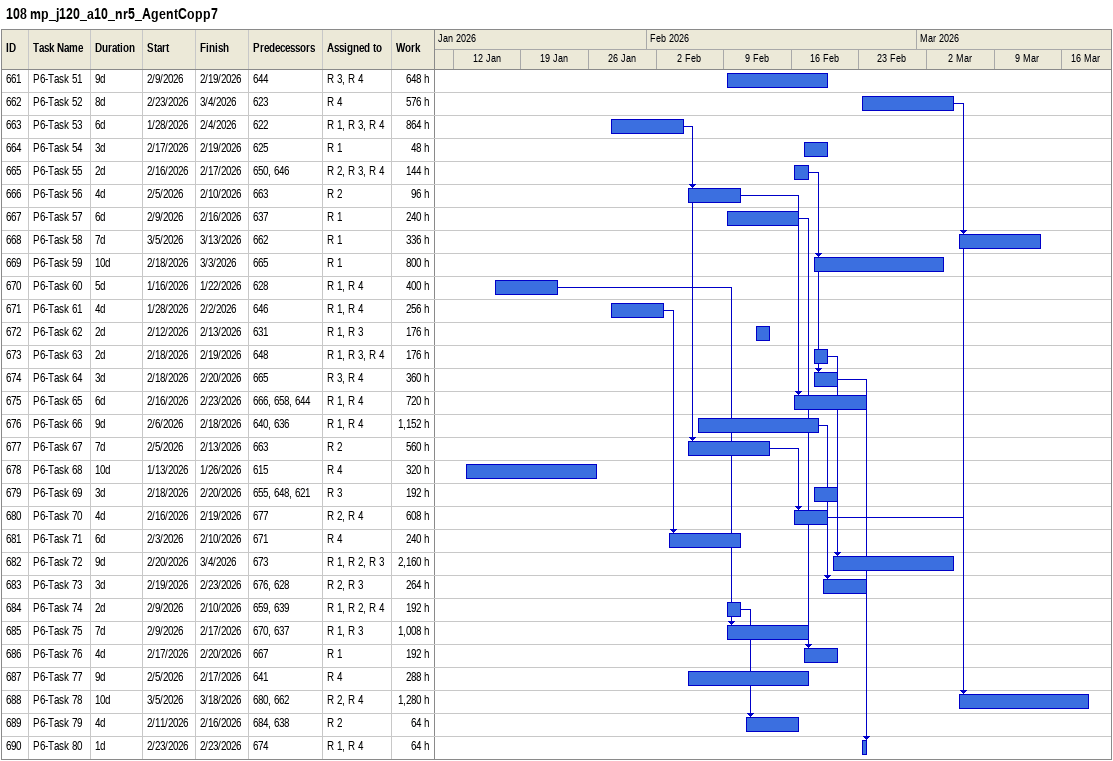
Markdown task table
108 mp_j120_a10_nr5_AgentCopp7

| ID | Task | Duration | Start | Finish | Predecessors | Resources | Work (h) |
|---|---|---|---|---|---|---|---|
| 661 | P6-Task 51 | 9d | 2026-02-09 | 2026-02-19 | 644 | R 3, R 4 | 648 |
| 662 | P6-Task 52 | 8d | 2026-02-23 | 2026-03-04 | 623 | R 4 | 576 |
| 663 | P6-Task 53 | 6d | 2026-01-28 | 2026-02-04 | 622 | R 1, R 3, R 4 | 864 |
| 664 | P6-Task 54 | 3d | 2026-02-17 | 2026-02-19 | 625 | R 1 | 48 |
| 665 | P6-Task 55 | 2d | 2026-02-16 | 2026-02-17 | 650, 646 | R 2, R 3, R 4 | 144 |
| 666 | P6-Task 56 | 4d | 2026-02-05 | 2026-02-10 | 663 | R 2 | 96 |
| 667 | P6-Task 57 | 6d | 2026-02-09 | 2026-02-16 | 637 | R 1 | 240 |
| 668 | P6-Task 58 | 7d | 2026-03-05 | 2026-03-13 | 662 | R 1 | 336 |
| 669 | P6-Task 59 | 10d | 2026-02-18 | 2026-03-03 | 665 | R 1 | 800 |
| 670 | P6-Task 60 | 5d | 2026-01-16 | 2026-01-22 | 628 | R 1, R 4 | 400 |
| 671 | P6-Task 61 | 4d | 2026-01-28 | 2026-02-02 | 646 | R 1, R 4 | 256 |
| 672 | P6-Task 62 | 2d | 2026-02-12 | 2026-02-13 | 631 | R 1, R 3 | 176 |
| 673 | P6-Task 63 | 2d | 2026-02-18 | 2026-02-19 | 648 | R 1, R 3, R 4 | 176 |
| 674 | P6-Task 64 | 3d | 2026-02-18 | 2026-02-20 | 665 | R 3, R 4 | 360 |
| 675 | P6-Task 65 | 6d | 2026-02-16 | 2026-02-23 | 666, 658, 644 | R 1, R 4 | 720 |
| 676 | P6-Task 66 | 9d | 2026-02-06 | 2026-02-18 | 640, 636 | R 1, R 4 | 1152 |
| 677 | P6-Task 67 | 7d | 2026-02-05 | 2026-02-13 | 663 | R 2 | 560 |
| 678 | P6-Task 68 | 10d | 2026-01-13 | 2026-01-26 | 615 | R 4 | 320 |
| 679 | P6-Task 69 | 3d | 2026-02-18 | 2026-02-20 | 655, 648, 621 | R 3 | 192 |
| 680 | P6-Task 70 | 4d | 2026-02-16 | 2026-02-19 | 677 | R 2, R 4 | 608 |
| 681 | P6-Task 71 | 6d | 2026-02-03 | 2026-02-10 | 671 | R 4 | 240 |
| 682 | P6-Task 72 | 9d | 2026-02-20 | 2026-03-04 | 673 | R 1, R 2, R 3 | 2160 |
| 683 | P6-Task 73 | 3d | 2026-02-19 | 2026-02-23 | 676, 628 | R 2, R 3 | 264 |
| 684 | P6-Task 74 | 2d | 2026-02-09 | 2026-02-10 | 659, 639 | R 1, R 2, R 4 | 192 |
| 685 | P6-Task 75 | 7d | 2026-02-09 | 2026-02-17 | 670, 637 | R 1, R 3 | 1008 |
| 686 | P6-Task 76 | 4d | 2026-02-17 | 2026-02-20 | 667 | R 1 | 192 |
| 687 | P6-Task 77 | 9d | 2026-02-05 | 2026-02-17 | 641 | R 4 | 288 |
| 688 | P6-Task 78 | 10d | 2026-03-05 | 2026-03-18 | 680, 662 | R 2, R 4 | 1280 |
| 689 | P6-Task 79 | 4d | 2026-02-11 | 2026-02-16 | 684, 638 | R 2 | 64 |
| 690 | P6-Task 80 | 1d | 2026-02-23 | 2026-02-23 | 674 | R 1, R 4 | 64 |
